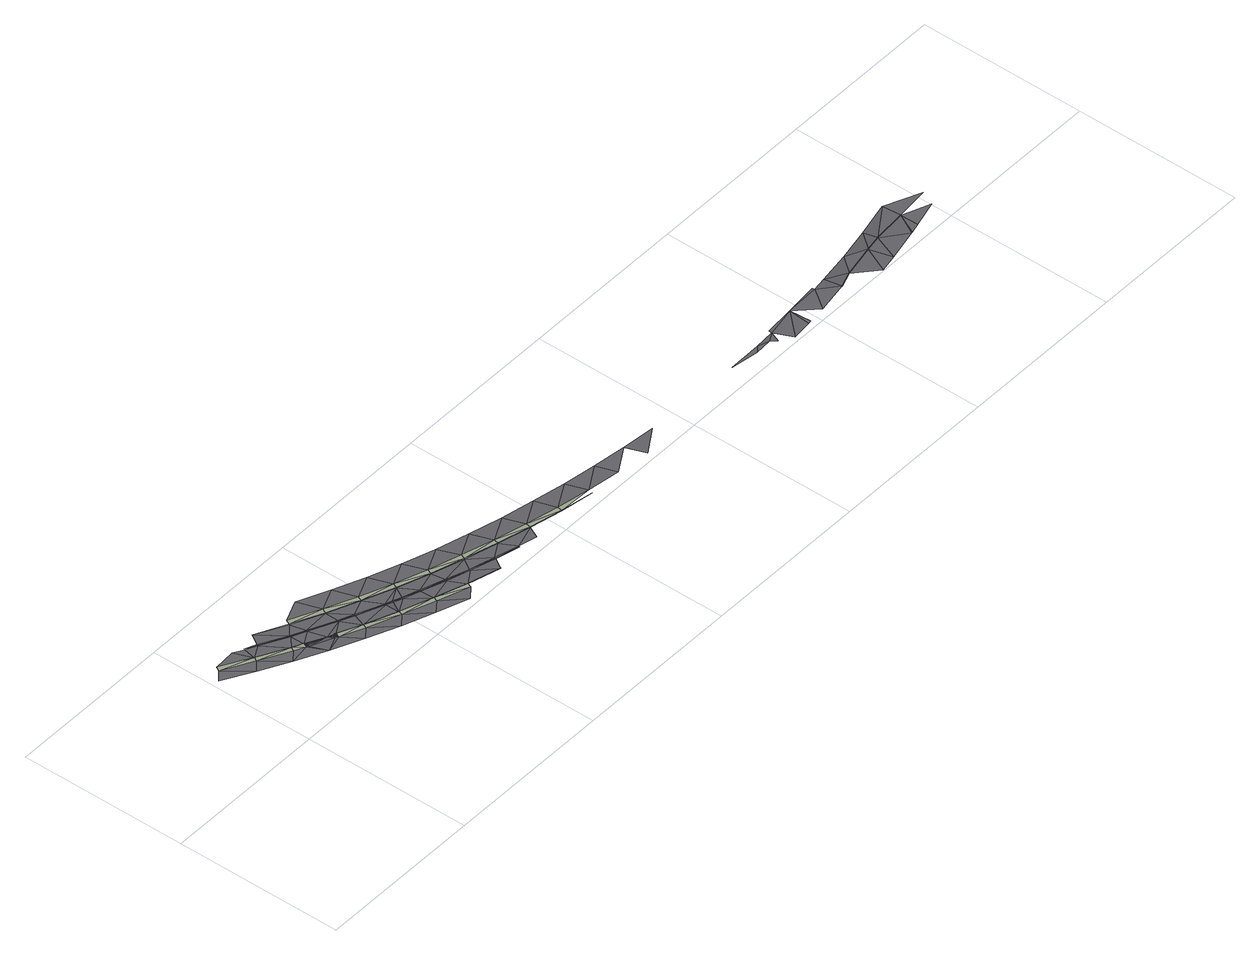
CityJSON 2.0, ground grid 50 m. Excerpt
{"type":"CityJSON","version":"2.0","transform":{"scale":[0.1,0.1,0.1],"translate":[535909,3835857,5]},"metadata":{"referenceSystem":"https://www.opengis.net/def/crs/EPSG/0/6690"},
"CityObjects":{
"road1":{"type":"Road","attributes":{"RoadStructureAttribute.sectionType":"1"},"geometry":[{"type":"MultiSurface","lod":"3","boundaries":[[[0,1,2]],[[3,4,2]],[[1,5,2]],[[3,6,7]],[[3,2,5]],[[8,7,6]],[[1,9,5]],[[10,8,6]],[[11,3,5]],[[12,10,6]],[[9,13,5]],[[3,11,6]],[[11,14,6]],[[15,10,12]],[[16,17,15]],[[11,5,13]],[[12,6,14]],[[9,18,13]],[[19,15,12]],[[20,16,15]],[[21,12,14]],[[9,22,18]],[[11,13,18]],[[11,23,14]],[[18,23,11]],[[23,24,14]],[[25,16,20]],[[22,26,18]],[[27,23,18]],[[19,12,21]],[[21,14,24]],[[18,26,28]],[[20,15,19]],[[18,28,29]],[[18,30,27]],[[18,29,31]],[[18,32,30]],[[18,31,32]],[[33,24,23]],[[23,27,33]],[[27,34,33]],[[29,35,31]],[[27,30,34]],[[32,31,35]],[[30,36,34]],[[32,35,36]],[[30,32,36]],[[37,26,22]],[[38,24,33]],[[38,33,34]],[[39,21,24]],[[40,25,20]],[[28,26,38]],[[29,28,38]],[[35,29,38]],[[36,35,38]],[[34,36,38]],[[19,21,39]],[[20,19,41]],[[25,40,42]],[[39,24,38]],[[38,26,37]],[[41,19,39]],[[43,20,41]],[[40,20,43]],[[37,22,44]],[[22,45,44]],[[38,37,46]],[[38,46,47]],[[46,37,44]],[[38,47,48]],[[47,46,44]],[[38,48,49]],[[48,47,50]],[[50,47,44]],[[51,52,38]],[[53,50,44]],[[38,49,54]],[[48,50,53]],[[49,48,53]],[[55,53,44]],[[38,54,51]],[[56,55,44]],[[49,53,55]],[[54,49,55]],[[57,41,39]],[[58,39,38]],[[44,59,56]],[[54,55,56]],[[51,54,56]],[[60,43,41]],[[51,56,59]],[[59,52,51]],[[61,40,43]],[[40,62,42]],[[58,38,52]],[[63,59,44]],[[45,64,44]],[[42,65,66]],[[57,39,58]],[[52,59,63]],[[63,67,52]],[[60,41,57]],[[61,43,60]],[[63,44,64]],[[58,52,67]],[[40,61,62]],[[42,62,65]],[[45,68,64]],[[69,66,65]],[[70,57,58]],[[71,60,57]],[[72,58,67]],[[61,60,71]],[[70,58,72]],[[71,57,70]],[[63,73,67]],[[68,74,64]],[[61,75,62]],[[62,75,65]],[[76,72,67]],[[77,69,65]],[[63,64,74]],[[78,61,71]],[[73,79,67]],[[75,80,65]],[[73,63,74]],[[70,72,76]],[[71,70,81]],[[61,78,75]],[[76,67,79]],[[77,65,80]],[[68,82,74]],[[78,71,83]],[[81,70,76]],[[83,71,81]],[[84,76,79]],[[85,73,74]],[[86,81,76]],[[87,83,81]],[[88,84,79]],[[78,89,75]],[[82,90,74]],[[86,76,84]],[[87,81,86]],[[75,91,80]],[[92,78,83]],[[93,77,80]],[[86,84,88]],[[92,83,87]],[[85,94,79]],[[79,73,85]],[[87,86,95]],[[95,86,88]],[[96,87,95]],[[88,79,94]],[[85,74,90]],[[92,87,96]],[[78,92,89]],[[97,95,88]],[[98,96,95]],[[75,89,91]],[[93,80,91]],[[82,99,90]],[[100,88,94]],[[92,96,98]],[[97,88,100]],[[98,95,97]],[[92,101,89]],[[85,102,94]],[[103,100,94]],[[99,104,90]],[[89,101,91]],[[105,93,91]],[[106,97,100]],[[107,92,98]],[[108,98,97]],[[85,90,104]],[[102,109,94]],[[101,110,91]],[[106,100,103]],[[102,85,104]],[[108,97,106]],[[103,94,109]],[[92,107,101]],[[107,98,108]],[[105,91,110]],[[111,103,109]],[[112,107,108]],[[107,112,101]],[[106,103,111]],[[102,113,109]],[[108,106,114]],[[101,115,110]],[[116,105,110]],[[114,106,111]],[[117,108,114]],[[112,115,101]],[[112,108,117]],[[115,118,110]],[[111,109,119]],[[120,114,111]],[[121,117,114]],[[116,110,118]],[[122,111,119]],[[112,117,121]],[[120,111,122]],[[121,114,120]],[[112,123,115]],[[115,124,118]],[[125,112,121]],[[116,118,126]],[[120,122,127]],[[112,125,123]],[[121,120,128]],[[115,123,124]],[[126,118,124]],[[125,121,129]],[[128,120,127]],[[129,121,128]],[[125,130,123]],[[123,130,124]],[[131,126,124]],[[132,125,129]],[[130,133,124]],[[132,129,134]],[[125,132,130]],[[124,133,131]],[[132,135,130]],[[130,135,133]],[[136,131,133]],[[135,137,133]],[[132,138,135]],[[133,137,136]],[[138,139,135]],[[140,136,137]],[[135,141,137]],[[137,141,140]],[[140,141,142]],[[141,143,142]],[[142,143,144]],[[145,146,144]],[[147,148,149]],[[150,148,147]],[[151,148,150]],[[152,151,150]],[[151,153,154]],[[155,153,151]],[[155,156,153]],[[156,157,153]],[[158,159,153]],[[159,160,153]],[[161,159,158]],[[159,161,162]],[[163,164,161]],[[161,164,162]],[[164,165,162]],[[164,163,166]],[[167,164,166]],[[168,169,166]],[[164,167,165]],[[167,166,169]],[[168,170,169]],[[167,171,165]],[[170,172,169]],[[173,167,169]],[[167,173,171]],[[169,172,173]],[[170,174,172]],[[175,173,172]],[[173,176,171]],[[177,172,174]],[[175,172,177]],[[174,178,177]],[[173,175,176]],[[178,179,177]],[[179,180,177]],[[175,181,176]]],"semantics":{"surfaces":[{"type":"TrafficArea","function":"2000"},{"type":"AuxiliaryTrafficArea","function":"5000"},{"type":"AuxiliaryTrafficArea","function":"2000"},{"type":"TrafficArea","function":"1010"},{"type":"TrafficArea","function":"1000"}],"values":[0,1,0,2,1,3,0,3,1,3,0,2,2,4,4,1,3,0,4,4,3,0,1,2,1,2,3,0,0,4,3,0,4,0,0,0,0,0,2,2,2,2,2,2,2,2,2,0,0,0,3,3,0,0,0,0,0,4,4,2,3,0,4,4,3,0,0,0,0,0,0,0,0,2,0,0,0,0,2,2,0,0,0,2,2,4,3,0,2,2,4,2,2,3,2,3,1,0,1,4,2,2,4,3,1,3,2,1,0,0,4,4,3,3,4,4,2,0,2,1,3,0,1,3,2,1,1,4,4,2,3,0,0,3,4,4,3,1,4,4,3,2,0,4,4,1,3,0,4,3,2,2,4,4,4,3,1,3,2,4,4,1,0,0,3,3,4,4,2,2,3,0,1,0,4,3,4,1,2,1,4,1,4,3,2,3,0,3,3,2,4,2,4,1,0,4,4,2,3,1,3,4,4,0,3,3,4,4,2,1,3,0,4,2,4,1,0,3,4,4,2,1,0,3,1,3,2,0,2,1,0,1,2,0,2,0,1,0,0,0,0,0,0,0,0,0,0,0,0,0,0,0,0,0,2,0,0,2,2,3,0,2,3,0,3,2,0,2,3,2,0,3,2,3,0,3,3,0]}}]}
},
"vertices":[
[6,296,21],[93,247,19],[36,320,20],[131,285,18],[43,333,20],[124,272,18],[131,285,16],[43,333,18],[111,338,17],[182,202,17],[140,322,16],[220,239,16],[171,306,16],[213,226,16],[220,239,14],[172,308,16],[174,311,16],[141,325,16],[245,212,16],[251,269,14],[252,271,14],[250,266,14],[273,160,15],[251,225,16],[251,225,14],[194,343,15],[252,208,15],[253,224,16],[254,212,15],[255,215,15],[254,222,16],[255,217,15],[255,220,16],[253,224,14],[254,222,14],[255,217,14],[255,220,14],[317,179,15],[310,197,12],[292,247,14],[284,298,13],[293,250,14],[284,298,15],[294,252,14],[326,174,14],[364,119,14],[319,183,14],[320,185,14],[322,187,13],[325,188,13],[322,187,14],[330,189,12],[332,188,12],[325,188,14],[327,189,13],[327,189,14],[330,189,14],[372,214,13],[371,211,13],[332,188,14],[373,216,13],[374,256,12],[374,256,14],[402,157,13],[396,144,13],[380,270,14],[290,311,15],[402,157,11],[457,81,14],[356,339,15],[415,195,12],[416,198,12],[414,193,12],[495,120,13],[490,107,13],[466,218,13],[494,161,12],[448,298,14],[466,218,11],[495,120,11],[472,231,13],[495,163,11],[551,47,13],[496,166,11],[514,153,11],[589,86,13],[515,156,11],[516,158,11],[539,143,11],[560,182,12],[584,72,13],[565,195,12],[560,182,10],[540,261,14],[589,86,11],[540,146,11],[541,149,11],[589,129,11],[590,131,11],[645,14,13],[588,126,11],[654,149,12],[684,55,12],[659,102,11],[679,41,12],[634,227,13],[660,104,11],[654,149,10],[661,107,11],[684,55,10],[659,163,12],[726,81,10],[749,119,10],[780,27,12],[727,84,11],[749,119,12],[729,195,13],[728,86,10],[754,133,12],[780,27,10],[799,62,11],[800,65,11],[799,60,11],[846,92,12],[849,106,12],[846,92,10],[825,167,13],[870,41,11],[871,44,11],[872,46,11],[943,68,12],[922,142,13],[943,68,10],[946,82,12],[926,33,11],[1041,47,11],[1020,122,13],[1043,61,11],[1041,47,9],[1139,29,11],[1118,103,13],[1141,43,11],[1216,87,13],[1240,29,11],[1316,74,13],[1339,17,12],[1415,65,13],[1798,43,11],[1815,57,11],[1715,55,12],[1849,47,10],[1876,62,11],[1864,31,10],[1968,80,10],[1876,70,14],[1905,9,9],[1965,15,8],[1974,17,8],[2028,23,8],[2071,84,8],[2070,91,8],[2127,42,5],[2113,90,8],[2127,42,3],[2175,59,5],[2211,106,6],[2175,59,3],[2273,79,4],[2237,1,4],[2273,79,2],[2292,12,3],[2309,126,6],[2322,88,2],[2322,88,4],[2389,34,3],[2422,98,3],[2415,151,5],[2422,98,1],[2390,34,3],[2423,43,2],[2503,64,2],[2521,107,4]
]}
